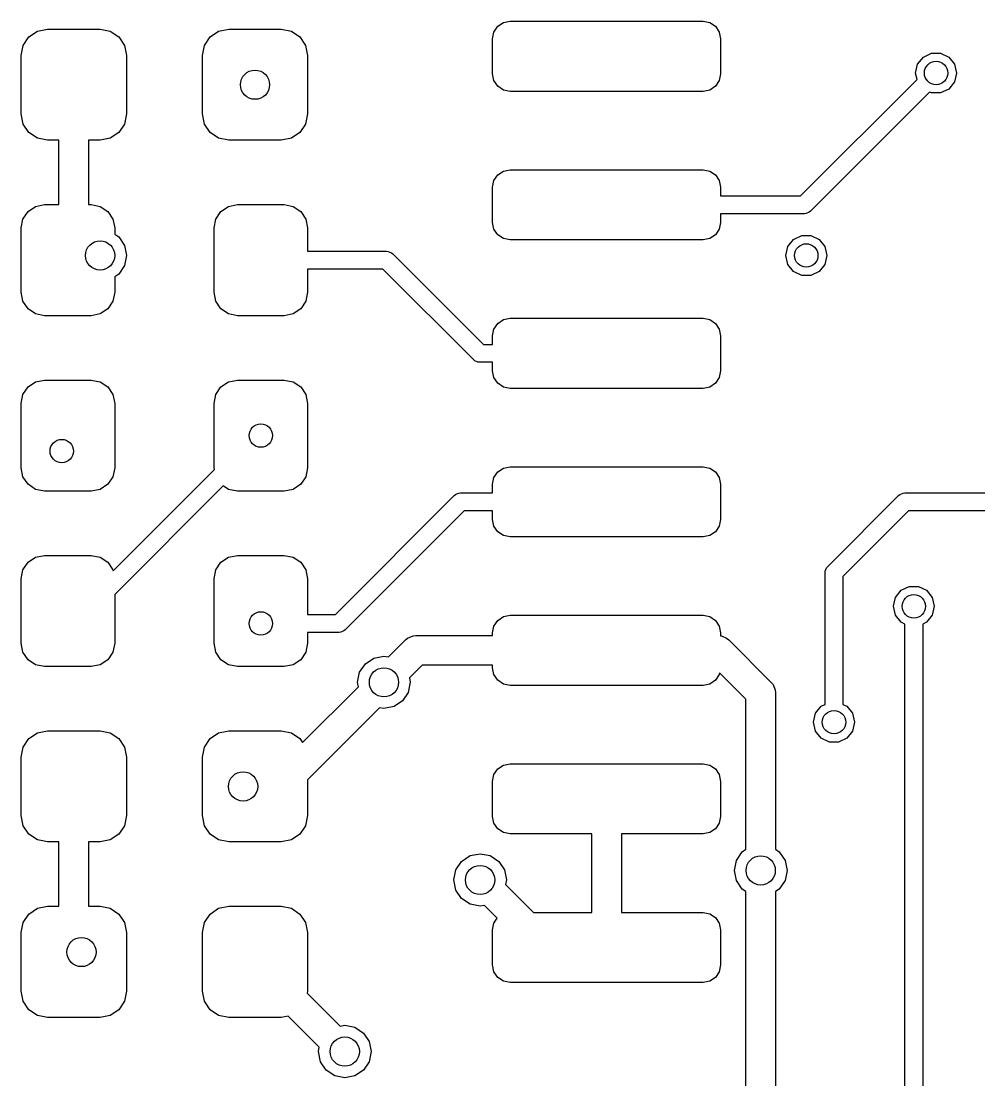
# Model space of a CAD drawing. Extents: x 0.05 to 3.89, y 0.04 to 4.21.
# Drawn here: x 3.1093 to 3.4317, y 1.3107 to 1.6671 of the extents above; entities that cross this region are included whole.
import ezdxf

# ---------------------------------------------------------------- set-up
doc = ezdxf.new("R2010")
doc.units = 0
doc.header["$MEASUREMENT"] = 0
doc.layers.add('BLACK', color=7, linetype='CONTINUOUS')

msp = doc.modelspace()

# ---------------------------------------------------------------- linework, layer by layer
at = {"layer": 'BLACK', "linetype": 'CONTINUOUS'}
for p, q in [((3.11472, 1.6637), (3.11811, 1.66437)), ((3.11811, 1.66437), (3.13583, 1.66437)), ((3.13583, 1.66437), (3.13922, 1.6637)), ((3.17574, 1.6637), (3.17913, 1.66437)), ((3.17913, 1.66437), (3.19685, 1.66437)), ((3.19685, 1.66437), (3.20024, 1.6637)), ((3.26844, 1.66341), (3.26972, 1.66533)), ((3.26972, 1.66533), (3.27164, 1.66661)), ((3.27164, 1.66661), (3.2739, 1.66706)), ((3.2739, 1.66706), (3.33886, 1.66706)), ((3.33886, 1.66706), (3.34112, 1.66661)), ((3.34112, 1.66661), (3.34304, 1.66533)), ((3.34304, 1.66533), (3.34432, 1.66341)), ((3.10993, 1.6589), (3.11185, 1.66178)), ((3.11185, 1.66178), (3.11472, 1.6637)), ((3.13922, 1.6637), (3.14209, 1.66178)), ((3.14209, 1.66178), (3.14401, 1.6589)), ((3.17095, 1.6589), (3.17287, 1.66178)), ((3.17287, 1.66178), (3.17574, 1.6637)), ((3.20024, 1.6637), (3.20311, 1.66178)), ((3.20311, 1.66178), (3.20503, 1.6589)), ((3.26799, 1.66115), (3.26844, 1.66341)), ((3.26799, 1.64934), (3.26799, 1.66115)), ((3.34432, 1.66341), (3.34477, 1.66115)), ((3.34477, 1.66115), (3.34477, 1.64934)), ((3.10925, 1.65551), (3.10993, 1.6589)), ((3.14401, 1.6589), (3.14469, 1.65551)), ((3.17028, 1.65551), (3.17095, 1.6589)), ((3.20503, 1.6589), (3.20571, 1.65551)), ((3.10925, 1.63583), (3.10925, 1.65551)), ((3.14469, 1.65551), (3.14469, 1.63583)), ((3.17028, 1.63583), (3.17028, 1.65551)), ((3.20571, 1.65551), (3.20571, 1.63583)), ((3.41112, 1.6526), (3.41303, 1.65499)), ((3.41303, 1.65499), (3.41579, 1.65632)), ((3.41579, 1.65632), (3.41886, 1.65632)), ((3.41886, 1.65632), (3.42162, 1.65499)), ((3.42162, 1.65499), (3.42353, 1.6526)), ((3.41043, 1.64961), (3.41112, 1.6526)), ((3.42353, 1.6526), (3.42421, 1.64961)), ((3.26844, 1.64708), (3.26799, 1.64934)), ((3.26972, 1.64517), (3.26844, 1.64708)), ((3.34432, 1.64708), (3.34304, 1.64517)), ((3.34477, 1.64934), (3.34432, 1.64708)), ((3.37172, 1.60825), (3.41092, 1.64745)), ((3.41092, 1.64745), (3.41043, 1.64961)), ((3.42353, 1.64662), (3.42162, 1.64422)), ((3.42421, 1.64961), (3.42353, 1.64662)), ((3.27164, 1.64389), (3.26972, 1.64517)), ((3.2739, 1.64344), (3.27164, 1.64389)), ((3.33886, 1.64344), (3.2739, 1.64344)), ((3.34112, 1.64389), (3.33886, 1.64344)), ((3.34304, 1.64517), (3.34112, 1.64389)), ((3.41515, 1.6432), (3.37509, 1.60313)), ((3.41579, 1.64289), (3.41515, 1.6432)), ((3.42162, 1.64422), (3.41886, 1.64289)), ((3.41886, 1.64289), (3.41579, 1.64289)), ((3.10993, 1.63244), (3.10925, 1.63583)), ((3.14469, 1.63583), (3.14401, 1.63244)), ((3.17095, 1.63244), (3.17028, 1.63583)), ((3.20571, 1.63583), (3.20503, 1.63244)), ((3.11185, 1.62956), (3.10993, 1.63244)), ((3.14401, 1.63244), (3.14209, 1.62956)), ((3.17287, 1.62956), (3.17095, 1.63244)), ((3.20503, 1.63244), (3.20311, 1.62956)), ((3.11472, 1.62764), (3.11185, 1.62956)), ((3.14209, 1.62956), (3.13922, 1.62764)), ((3.17574, 1.62764), (3.17287, 1.62956)), ((3.20311, 1.62956), (3.20024, 1.62764)), ((3.11811, 1.62697), (3.11472, 1.62764)), ((3.12197, 1.62697), (3.11811, 1.62697)), ((3.12197, 1.60531), (3.12197, 1.62697)), ((3.13583, 1.62697), (3.13197, 1.62697)), ((3.13197, 1.62697), (3.13197, 1.60531)), ((3.13922, 1.62764), (3.13583, 1.62697)), ((3.17913, 1.62697), (3.17574, 1.62764)), ((3.19685, 1.62697), (3.17913, 1.62697)), ((3.20024, 1.62764), (3.19685, 1.62697)), ((3.26844, 1.61341), (3.26972, 1.61533)), ((3.26972, 1.61533), (3.27164, 1.61661)), ((3.27164, 1.61661), (3.2739, 1.61706)), ((3.2739, 1.61706), (3.33886, 1.61706)), ((3.33886, 1.61706), (3.34112, 1.61661)), ((3.34112, 1.61661), (3.34304, 1.61533)), ((3.34304, 1.61533), (3.34432, 1.61341)), ((3.26799, 1.61115), (3.26844, 1.61341)), ((3.26799, 1.59934), (3.26799, 1.61115)), ((3.34432, 1.61341), (3.34477, 1.61115)), ((3.34477, 1.61115), (3.34477, 1.60825)), ((3.34477, 1.60825), (3.37172, 1.60825)), ((3.11156, 1.60301), (3.11411, 1.60472)), ((3.11411, 1.60472), (3.11713, 1.60531)), ((3.11713, 1.60531), (3.12197, 1.60531)), ((3.13197, 1.60531), (3.13287, 1.60531)), ((3.13287, 1.60531), (3.13589, 1.60472)), ((3.13589, 1.60472), (3.13844, 1.60301)), ((3.17652, 1.60301), (3.17907, 1.60472)), ((3.17907, 1.60472), (3.18209, 1.60531)), ((3.18209, 1.60531), (3.19783, 1.60531)), ((3.19783, 1.60531), (3.20085, 1.60472)), ((3.20085, 1.60472), (3.2034, 1.60301)), ((3.10925, 1.59744), (3.10985, 1.60045)), ((3.10985, 1.60045), (3.11156, 1.60301)), ((3.13844, 1.60301), (3.14015, 1.60045)), ((3.14015, 1.60045), (3.14075, 1.59744)), ((3.17421, 1.59744), (3.17481, 1.60045)), ((3.17481, 1.60045), (3.17652, 1.60301)), ((3.2034, 1.60301), (3.20511, 1.60045)), ((3.20511, 1.60045), (3.20571, 1.59744)), ((3.37297, 1.60225), (3.34477, 1.60225)), ((3.34477, 1.60225), (3.34477, 1.59934)), ((3.37355, 1.60231), (3.37297, 1.60225)), ((3.37463, 1.60276), (3.37355, 1.60231)), ((3.37509, 1.60313), (3.37463, 1.60276)), ((3.10925, 1.57579), (3.10925, 1.59744)), ((3.14075, 1.59744), (3.14075, 1.59535)), ((3.17421, 1.57579), (3.17421, 1.59744)), ((3.20571, 1.59744), (3.20571, 1.58961)), ((3.26844, 1.59708), (3.26799, 1.59934)), ((3.26972, 1.59517), (3.26844, 1.59708)), ((3.34432, 1.59708), (3.34304, 1.59517)), ((3.34477, 1.59934), (3.34432, 1.59708)), ((3.14075, 1.59535), (3.14209, 1.59445)), ((3.14209, 1.59445), (3.14401, 1.59158)), ((3.27164, 1.59389), (3.26972, 1.59517)), ((3.2739, 1.59344), (3.27164, 1.59389)), ((3.33886, 1.59344), (3.2739, 1.59344)), ((3.34112, 1.59389), (3.33886, 1.59344)), ((3.34304, 1.59517), (3.34112, 1.59389)), ((3.36741, 1.59118), (3.36933, 1.59358)), ((3.36933, 1.59358), (3.37209, 1.59491)), ((3.37209, 1.59491), (3.37516, 1.59491)), ((3.37516, 1.59491), (3.37792, 1.59358)), ((3.37792, 1.59358), (3.37983, 1.59118)), ((3.14401, 1.59158), (3.14469, 1.58819)), ((3.20571, 1.58961), (3.23228, 1.58961)), ((3.23228, 1.58961), (3.23287, 1.58956)), ((3.23287, 1.58956), (3.23395, 1.58911)), ((3.36673, 1.58819), (3.36741, 1.59118)), ((3.37983, 1.59118), (3.38051, 1.58819)), ((3.14469, 1.58819), (3.14401, 1.5848)), ((3.23395, 1.58911), (3.2344, 1.58874)), ((3.2344, 1.58874), (3.26489, 1.55825)), ((3.36741, 1.5852), (3.36673, 1.58819)), ((3.38051, 1.58819), (3.37983, 1.5852)), ((3.14401, 1.5848), (3.14209, 1.58193)), ((3.23104, 1.58361), (3.20571, 1.58361)), ((3.20571, 1.58361), (3.20571, 1.57579)), ((3.26153, 1.55313), (3.23104, 1.58361)), ((3.36933, 1.5828), (3.36741, 1.5852)), ((3.37209, 1.58147), (3.36933, 1.5828)), ((3.37792, 1.5828), (3.37516, 1.58147)), ((3.37983, 1.5852), (3.37792, 1.5828)), ((3.14209, 1.58193), (3.14075, 1.58103)), ((3.14075, 1.58103), (3.14075, 1.57579)), ((3.37516, 1.58147), (3.37209, 1.58147)), ((3.10985, 1.57277), (3.10925, 1.57579)), ((3.14075, 1.57579), (3.14015, 1.57277)), ((3.17481, 1.57277), (3.17421, 1.57579)), ((3.20571, 1.57579), (3.20511, 1.57277)), ((3.11156, 1.57022), (3.10985, 1.57277)), ((3.14015, 1.57277), (3.13844, 1.57022)), ((3.17652, 1.57022), (3.17481, 1.57277)), ((3.20511, 1.57277), (3.2034, 1.57022)), ((3.11411, 1.56851), (3.11156, 1.57022)), ((3.11713, 1.56791), (3.11411, 1.56851)), ((3.13589, 1.56851), (3.13287, 1.56791)), ((3.13844, 1.57022), (3.13589, 1.56851)), ((3.17907, 1.56851), (3.17652, 1.57022)), ((3.18209, 1.56791), (3.17907, 1.56851)), ((3.20085, 1.56851), (3.19783, 1.56791)), ((3.2034, 1.57022), (3.20085, 1.56851)), ((3.13287, 1.56791), (3.11713, 1.56791)), ((3.19783, 1.56791), (3.18209, 1.56791)), ((3.26844, 1.56341), (3.26972, 1.56533)), ((3.26972, 1.56533), (3.27164, 1.56661)), ((3.27164, 1.56661), (3.2739, 1.56706)), ((3.2739, 1.56706), (3.33886, 1.56706)), ((3.33886, 1.56706), (3.34112, 1.56661)), ((3.34112, 1.56661), (3.34304, 1.56533)), ((3.34304, 1.56533), (3.34432, 1.56341)), ((3.26799, 1.56116), (3.26844, 1.56341)), ((3.26799, 1.55825), (3.26799, 1.56116)), ((3.34432, 1.56341), (3.34477, 1.56116)), ((3.34477, 1.56116), (3.34477, 1.54934)), ((3.26489, 1.55825), (3.26799, 1.55825)), ((3.26198, 1.55276), (3.26153, 1.55313)), ((3.26306, 1.55231), (3.26198, 1.55276)), ((3.26365, 1.55225), (3.26306, 1.55231)), ((3.26799, 1.55225), (3.26365, 1.55225)), ((3.26799, 1.54934), (3.26799, 1.55225)), ((3.26844, 1.54708), (3.26799, 1.54934)), ((3.26972, 1.54517), (3.26844, 1.54708)), ((3.34432, 1.54708), (3.34304, 1.54517)), ((3.34477, 1.54934), (3.34432, 1.54708)), ((3.10985, 1.5414), (3.11156, 1.54395)), ((3.11156, 1.54395), (3.11411, 1.54566)), ((3.11411, 1.54566), (3.11713, 1.54626)), ((3.11713, 1.54626), (3.13287, 1.54626)), ((3.13287, 1.54626), (3.13589, 1.54566)), ((3.13589, 1.54566), (3.13844, 1.54395)), ((3.13844, 1.54395), (3.14015, 1.5414)), ((3.17481, 1.5414), (3.17652, 1.54395)), ((3.17652, 1.54395), (3.17907, 1.54566)), ((3.17907, 1.54566), (3.18209, 1.54626)), ((3.18209, 1.54626), (3.19783, 1.54626)), ((3.19783, 1.54626), (3.20085, 1.54566)), ((3.20085, 1.54566), (3.2034, 1.54395)), ((3.2034, 1.54395), (3.20511, 1.5414)), ((3.27164, 1.54389), (3.26972, 1.54517)), ((3.2739, 1.54344), (3.27164, 1.54389)), ((3.33886, 1.54344), (3.2739, 1.54344)), ((3.34112, 1.54389), (3.33886, 1.54344)), ((3.34304, 1.54517), (3.34112, 1.54389)), ((3.10925, 1.53839), (3.10985, 1.5414)), ((3.14015, 1.5414), (3.14075, 1.53839)), ((3.17421, 1.53839), (3.17481, 1.5414)), ((3.20511, 1.5414), (3.20571, 1.53839)), ((3.10925, 1.51673), (3.10925, 1.53839)), ((3.14075, 1.53839), (3.14075, 1.51673)), ((3.17421, 1.51673), (3.17421, 1.53839)), ((3.20571, 1.53839), (3.20571, 1.51673)), ((3.10985, 1.51372), (3.10925, 1.51673)), ((3.14075, 1.51673), (3.14015, 1.51372)), ((3.14021, 1.48205), (3.17433, 1.51617)), ((3.17433, 1.51617), (3.17421, 1.51673)), ((3.20571, 1.51673), (3.20511, 1.51372)), ((3.26844, 1.51341), (3.26972, 1.51533)), ((3.26972, 1.51533), (3.27164, 1.51661)), ((3.27164, 1.51661), (3.2739, 1.51706)), ((3.2739, 1.51706), (3.33886, 1.51706)), ((3.33886, 1.51706), (3.34112, 1.51661)), ((3.34112, 1.51661), (3.34304, 1.51533)), ((3.34304, 1.51533), (3.34432, 1.51341)), ((3.11156, 1.51116), (3.10985, 1.51372)), ((3.11411, 1.50946), (3.11156, 1.51116)), ((3.13844, 1.51116), (3.13589, 1.50946)), ((3.14015, 1.51372), (3.13844, 1.51116)), ((3.2034, 1.51116), (3.20085, 1.50946)), ((3.20511, 1.51372), (3.2034, 1.51116)), ((3.26799, 1.51116), (3.26844, 1.51341)), ((3.26799, 1.50825), (3.26799, 1.51116)), ((3.34432, 1.51341), (3.34477, 1.51116)), ((3.34477, 1.51116), (3.34477, 1.49934)), ((3.11713, 1.50886), (3.11411, 1.50946)), ((3.13287, 1.50886), (3.11713, 1.50886)), ((3.13589, 1.50946), (3.13287, 1.50886)), ((3.17729, 1.51065), (3.14075, 1.4741)), ((3.17907, 1.50946), (3.17729, 1.51065)), ((3.18209, 1.50886), (3.17907, 1.50946)), ((3.19783, 1.50886), (3.18209, 1.50886)), ((3.20085, 1.50946), (3.19783, 1.50886)), ((3.2551, 1.50737), (3.25555, 1.50774)), ((3.25555, 1.50774), (3.25592, 1.5079)), ((3.25592, 1.5079), (3.25663, 1.50819)), ((3.25663, 1.50819), (3.25722, 1.50825)), ((3.25722, 1.50825), (3.26799, 1.50825)), ((3.4047, 1.50737), (3.40516, 1.50774)), ((3.40516, 1.50774), (3.40624, 1.50819)), ((3.40624, 1.50819), (3.40682, 1.50825)), ((3.40682, 1.50825), (3.46288, 1.50825)), ((3.21504, 1.46731), (3.2551, 1.50737)), ((3.38083, 1.4835), (3.4047, 1.50737)), ((3.25846, 1.50225), (3.2184, 1.46219)), ((3.26799, 1.50225), (3.25846, 1.50225)), ((3.26799, 1.49934), (3.26799, 1.50225)), ((3.40807, 1.50225), (3.38595, 1.48014)), ((3.46288, 1.50225), (3.40807, 1.50225)), ((3.26844, 1.49708), (3.26799, 1.49934)), ((3.26972, 1.49517), (3.26844, 1.49708)), ((3.34432, 1.49708), (3.34304, 1.49517)), ((3.34477, 1.49934), (3.34432, 1.49708)), ((3.27164, 1.49389), (3.26972, 1.49517)), ((3.2739, 1.49344), (3.27164, 1.49389)), ((3.33886, 1.49344), (3.2739, 1.49344)), ((3.34112, 1.49389), (3.33886, 1.49344)), ((3.34304, 1.49517), (3.34112, 1.49389)), ((3.11156, 1.4849), (3.11411, 1.48661)), ((3.11411, 1.48661), (3.11713, 1.4872)), ((3.11713, 1.4872), (3.13287, 1.4872)), ((3.13287, 1.4872), (3.13589, 1.48661)), ((3.13589, 1.48661), (3.13844, 1.4849)), ((3.17652, 1.4849), (3.17907, 1.48661)), ((3.17907, 1.48661), (3.18209, 1.4872)), ((3.18209, 1.4872), (3.19783, 1.4872)), ((3.19783, 1.4872), (3.20085, 1.48661)), ((3.20085, 1.48661), (3.2034, 1.4849)), ((3.10985, 1.48234), (3.11156, 1.4849)), ((3.13844, 1.4849), (3.14015, 1.48234)), ((3.17481, 1.48234), (3.17652, 1.4849)), ((3.2034, 1.4849), (3.20511, 1.48234)), ((3.38001, 1.48196), (3.38046, 1.48304)), ((3.38046, 1.48304), (3.38083, 1.4835)), ((3.10925, 1.47933), (3.10985, 1.48234)), ((3.10925, 1.45768), (3.10925, 1.47933)), ((3.14015, 1.48234), (3.14021, 1.48205)), ((3.17421, 1.47933), (3.17481, 1.48234)), ((3.17421, 1.45768), (3.17421, 1.47933)), ((3.20511, 1.48234), (3.20571, 1.47933)), ((3.20571, 1.47933), (3.20571, 1.46731)), ((3.37995, 1.48138), (3.38001, 1.48196)), ((3.37995, 1.43708), (3.37995, 1.48138)), ((3.38595, 1.48014), (3.38595, 1.43708)), ((3.40364, 1.47307), (3.40555, 1.47547)), ((3.40555, 1.47547), (3.40831, 1.4768)), ((3.40831, 1.4768), (3.41138, 1.4768)), ((3.41138, 1.4768), (3.41414, 1.47547)), ((3.41414, 1.47547), (3.41605, 1.47307)), ((3.14075, 1.4741), (3.14075, 1.45768)), ((3.40295, 1.47008), (3.40364, 1.47307)), ((3.41605, 1.47307), (3.41673, 1.47008)), ((3.40364, 1.46709), (3.40295, 1.47008)), ((3.41673, 1.47008), (3.41605, 1.46709)), ((3.20571, 1.46731), (3.21504, 1.46731)), ((3.26844, 1.46341), (3.26972, 1.46533)), ((3.26972, 1.46533), (3.27164, 1.46661)), ((3.27164, 1.46661), (3.2739, 1.46706)), ((3.2739, 1.46706), (3.33886, 1.46706)), ((3.33886, 1.46706), (3.34112, 1.46661)), ((3.34112, 1.46661), (3.34304, 1.46533)), ((3.34304, 1.46533), (3.34432, 1.46341)), ((3.40555, 1.46469), (3.40364, 1.46709)), ((3.41605, 1.46709), (3.41414, 1.46469)), ((3.21628, 1.46131), (3.20571, 1.46131)), ((3.20571, 1.46131), (3.20571, 1.45768)), ((3.21687, 1.46137), (3.21628, 1.46131)), ((3.21795, 1.46182), (3.21687, 1.46137)), ((3.2184, 1.46219), (3.21795, 1.46182)), ((3.26799, 1.46115), (3.26844, 1.46341)), ((3.34432, 1.46341), (3.34477, 1.46115)), ((3.40684, 1.46407), (3.40555, 1.46469)), ((3.40684, 1.12667), (3.40684, 1.46407)), ((3.41414, 1.46469), (3.41284, 1.46407)), ((3.41284, 1.46407), (3.41284, 1.12791)), ((3.10985, 1.45466), (3.10925, 1.45768)), ((3.14075, 1.45768), (3.14015, 1.45466)), ((3.17481, 1.45466), (3.17421, 1.45768)), ((3.20571, 1.45768), (3.20511, 1.45466)), ((3.2329, 1.45305), (3.23864, 1.45879)), ((3.23864, 1.45879), (3.23939, 1.45941)), ((3.23939, 1.45941), (3.2412, 1.46015)), ((3.2412, 1.46015), (3.24217, 1.46025)), ((3.2412, 1.46015), (3.2412, 1.46015)), ((3.24217, 1.46025), (3.26799, 1.46025)), ((3.26799, 1.46025), (3.26799, 1.46115)), ((3.34477, 1.46115), (3.34477, 1.46017)), ((3.34477, 1.46017), (3.34494, 1.46015)), ((3.34494, 1.46015), (3.34494, 1.46015)), ((3.34494, 1.46015), (3.34532, 1.45999)), ((3.34532, 1.45999), (3.34674, 1.45941)), ((3.34674, 1.45941), (3.34674, 1.45941)), ((3.34674, 1.45941), (3.3475, 1.45879)), ((3.3475, 1.45879), (3.3618, 1.44448)), ((3.11156, 1.45211), (3.10985, 1.45466)), ((3.14015, 1.45466), (3.13844, 1.45211)), ((3.17652, 1.45211), (3.17481, 1.45466)), ((3.20511, 1.45466), (3.2034, 1.45211)), ((3.11411, 1.4504), (3.11156, 1.45211)), ((3.13844, 1.45211), (3.13589, 1.4504)), ((3.17907, 1.4504), (3.17652, 1.45211)), ((3.2034, 1.45211), (3.20085, 1.4504)), ((3.22323, 1.44788), (3.22515, 1.45075)), ((3.22515, 1.45075), (3.22802, 1.45267)), ((3.22802, 1.45267), (3.23141, 1.45335)), ((3.23141, 1.45335), (3.2329, 1.45305)), ((3.11713, 1.4498), (3.11411, 1.4504)), ((3.13287, 1.4498), (3.11713, 1.4498)), ((3.13589, 1.4504), (3.13287, 1.4498)), ((3.18209, 1.4498), (3.17907, 1.4504)), ((3.19783, 1.4498), (3.18209, 1.4498)), ((3.20085, 1.4504), (3.19783, 1.4498)), ((3.22255, 1.44449), (3.22323, 1.44788)), ((3.24424, 1.45025), (3.23997, 1.44598)), ((3.26799, 1.45025), (3.24424, 1.45025)), ((3.26799, 1.44934), (3.26799, 1.45025)), ((3.26844, 1.44708), (3.26799, 1.44934)), ((3.26972, 1.44517), (3.26844, 1.44708)), ((3.34432, 1.44708), (3.34304, 1.44517)), ((3.34444, 1.4477), (3.34432, 1.44708)), ((3.35327, 1.43887), (3.34444, 1.4477)), ((3.22285, 1.443), (3.22255, 1.44449)), ((3.24027, 1.44449), (3.23959, 1.4411)), ((3.23997, 1.44598), (3.24027, 1.44449)), ((3.27164, 1.44389), (3.26972, 1.44517)), ((3.2739, 1.44344), (3.27164, 1.44389)), ((3.33886, 1.44344), (3.2739, 1.44344)), ((3.34112, 1.44389), (3.33886, 1.44344)), ((3.34304, 1.44517), (3.34112, 1.44389)), ((3.3618, 1.44448), (3.36243, 1.44372)), ((3.36243, 1.44372), (3.36243, 1.44372)), ((3.36243, 1.44372), (3.36269, 1.44307)), ((3.20403, 1.42418), (3.22285, 1.443)), ((3.23959, 1.4411), (3.23767, 1.43822)), ((3.36269, 1.44307), (3.36317, 1.44193)), ((3.36317, 1.44193), (3.36317, 1.44192)), ((3.36317, 1.44192), (3.36327, 1.44094)), ((3.36327, 1.44094), (3.36327, 1.38828)), ((3.2348, 1.4363), (3.23141, 1.43563)), ((3.23767, 1.43822), (3.2348, 1.4363)), ((3.35327, 1.38828), (3.35327, 1.43887)), ((3.37675, 1.43406), (3.37866, 1.43646)), ((3.37866, 1.43646), (3.37995, 1.43708)), ((3.38595, 1.43708), (3.38725, 1.43646)), ((3.38725, 1.43646), (3.38916, 1.43406)), ((3.22992, 1.43593), (3.20571, 1.41172)), ((3.23141, 1.43563), (3.22992, 1.43593)), ((3.37606, 1.43107), (3.37675, 1.43406)), ((3.38916, 1.43406), (3.38984, 1.43107)), ((3.37675, 1.42808), (3.37606, 1.43107)), ((3.38984, 1.43107), (3.38916, 1.42808)), ((3.10993, 1.42268), (3.11185, 1.42556)), ((3.11185, 1.42556), (3.11472, 1.42748)), ((3.11472, 1.42748), (3.11811, 1.42815)), ((3.11811, 1.42815), (3.13583, 1.42815)), ((3.13583, 1.42815), (3.13922, 1.42748)), ((3.13922, 1.42748), (3.14209, 1.42556)), ((3.14209, 1.42556), (3.14401, 1.42268)), ((3.17095, 1.42268), (3.17287, 1.42556)), ((3.17287, 1.42556), (3.17574, 1.42748)), ((3.17574, 1.42748), (3.17913, 1.42815)), ((3.17913, 1.42815), (3.19685, 1.42815)), ((3.19685, 1.42815), (3.20024, 1.42748)), ((3.20024, 1.42748), (3.20311, 1.42556)), ((3.20311, 1.42556), (3.20403, 1.42418)), ((3.37866, 1.42569), (3.37675, 1.42808)), ((3.38142, 1.42436), (3.37866, 1.42569)), ((3.38725, 1.42569), (3.38449, 1.42436)), ((3.38916, 1.42808), (3.38725, 1.42569)), ((3.10925, 1.41929), (3.10993, 1.42268)), ((3.14401, 1.42268), (3.14469, 1.41929)), ((3.17028, 1.41929), (3.17095, 1.42268)), ((3.38449, 1.42436), (3.38142, 1.42436)), ((3.10925, 1.39961), (3.10925, 1.41929)), ((3.14469, 1.41929), (3.14469, 1.39961)), ((3.17028, 1.39961), (3.17028, 1.41929)), ((3.26844, 1.41341), (3.26972, 1.41533)), ((3.26972, 1.41533), (3.27164, 1.41661)), ((3.27164, 1.41661), (3.2739, 1.41706)), ((3.2739, 1.41706), (3.33886, 1.41706)), ((3.33886, 1.41706), (3.34112, 1.41661)), ((3.34112, 1.41661), (3.34304, 1.41533)), ((3.34304, 1.41533), (3.34432, 1.41341)), ((3.20571, 1.41172), (3.20571, 1.39961)), ((3.26799, 1.41115), (3.26844, 1.41341)), ((3.34432, 1.41341), (3.34477, 1.41115)), ((3.26799, 1.39934), (3.26799, 1.41115)), ((3.34477, 1.41115), (3.34477, 1.39934)), ((3.10993, 1.39622), (3.10925, 1.39961)), ((3.14469, 1.39961), (3.14401, 1.39622)), ((3.17095, 1.39622), (3.17028, 1.39961)), ((3.20571, 1.39961), (3.20503, 1.39622)), ((3.26844, 1.39708), (3.26799, 1.39934)), ((3.26972, 1.39517), (3.26844, 1.39708)), ((3.34432, 1.39708), (3.34304, 1.39517)), ((3.34477, 1.39934), (3.34432, 1.39708)), ((3.11185, 1.39334), (3.10993, 1.39622)), ((3.14401, 1.39622), (3.14209, 1.39334)), ((3.17287, 1.39334), (3.17095, 1.39622)), ((3.20503, 1.39622), (3.20311, 1.39334)), ((3.27164, 1.39389), (3.26972, 1.39517)), ((3.2739, 1.39344), (3.27164, 1.39389)), ((3.34112, 1.39389), (3.33886, 1.39344)), ((3.34304, 1.39517), (3.34112, 1.39389)), ((3.11472, 1.39142), (3.11185, 1.39334)), ((3.11811, 1.39075), (3.11472, 1.39142)), ((3.12197, 1.39075), (3.11811, 1.39075)), ((3.12197, 1.38189), (3.12197, 1.39075)), ((3.13583, 1.39075), (3.13197, 1.39075)), ((3.13197, 1.39075), (3.13197, 1.38189)), ((3.13922, 1.39142), (3.13583, 1.39075)), ((3.14209, 1.39334), (3.13922, 1.39142)), ((3.17574, 1.39142), (3.17287, 1.39334)), ((3.17913, 1.39075), (3.17574, 1.39142)), ((3.19685, 1.39075), (3.17913, 1.39075)), ((3.20024, 1.39142), (3.19685, 1.39075)), ((3.20311, 1.39334), (3.20024, 1.39142)), ((3.30138, 1.39344), (3.2739, 1.39344)), ((3.30138, 1.36706), (3.30138, 1.39344)), ((3.33886, 1.39344), (3.31138, 1.39344)), ((3.31138, 1.39344), (3.31138, 1.36706)), ((3.26039, 1.38614), (3.26378, 1.38681)), ((3.26378, 1.38681), (3.26717, 1.38614)), ((3.35008, 1.38456), (3.352, 1.38744)), ((3.352, 1.38744), (3.35327, 1.38828)), ((3.36327, 1.38828), (3.36453, 1.38744)), ((3.36453, 1.38744), (3.36645, 1.38456)), ((3.2556, 1.38134), (3.25752, 1.38422)), ((3.25752, 1.38422), (3.26039, 1.38614)), ((3.26717, 1.38614), (3.27004, 1.38422)), ((3.27004, 1.38422), (3.27196, 1.38134)), ((3.34941, 1.38118), (3.35008, 1.38456)), ((3.36645, 1.38456), (3.36713, 1.38118)), ((3.12197, 1.36909), (3.12197, 1.38189)), ((3.13197, 1.38189), (3.13197, 1.36909)), ((3.25492, 1.37795), (3.2556, 1.38134)), ((3.27196, 1.38134), (3.27264, 1.37795)), ((3.35008, 1.37779), (3.34941, 1.38118)), ((3.36713, 1.38118), (3.36645, 1.37779)), ((3.2556, 1.37456), (3.25492, 1.37795)), ((3.27264, 1.37795), (3.27234, 1.37646)), ((3.27234, 1.37646), (3.28174, 1.36706)), ((3.352, 1.37491), (3.35008, 1.37779)), ((3.36645, 1.37779), (3.36453, 1.37491)), ((3.25752, 1.37169), (3.2556, 1.37456)), ((3.35327, 1.37407), (3.352, 1.37491)), ((3.35327, 1.2399), (3.35327, 1.37407)), ((3.36453, 1.37491), (3.36327, 1.37407)), ((3.36327, 1.37407), (3.36327, 1.24197)), ((3.11472, 1.36842), (3.11811, 1.36909)), ((3.11811, 1.36909), (3.12197, 1.36909)), ((3.13197, 1.36909), (3.13583, 1.36909)), ((3.13583, 1.36909), (3.13922, 1.36842)), ((3.17574, 1.36842), (3.17913, 1.36909)), ((3.17913, 1.36909), (3.19685, 1.36909)), ((3.19685, 1.36909), (3.20024, 1.36842)), ((3.26039, 1.36977), (3.25752, 1.37169)), ((3.26378, 1.36909), (3.26039, 1.36977)), ((3.26527, 1.36939), (3.26378, 1.36909)), ((3.26957, 1.3651), (3.26527, 1.36939)), ((3.10993, 1.36363), (3.11185, 1.3665)), ((3.11185, 1.3665), (3.11472, 1.36842)), ((3.13922, 1.36842), (3.14209, 1.3665)), ((3.14209, 1.3665), (3.14401, 1.36363)), ((3.17095, 1.36363), (3.17287, 1.3665)), ((3.17287, 1.3665), (3.17574, 1.36842)), ((3.20024, 1.36842), (3.20311, 1.3665)), ((3.20311, 1.3665), (3.20503, 1.36363)), ((3.26844, 1.36341), (3.26957, 1.3651)), ((3.28174, 1.36706), (3.30138, 1.36706)), ((3.31138, 1.36706), (3.33886, 1.36706)), ((3.33886, 1.36706), (3.34112, 1.36661)), ((3.34112, 1.36661), (3.34304, 1.36533)), ((3.34304, 1.36533), (3.34432, 1.36341)), ((3.10925, 1.36024), (3.10993, 1.36363)), ((3.14401, 1.36363), (3.14469, 1.36024)), ((3.17028, 1.36024), (3.17095, 1.36363)), ((3.20503, 1.36363), (3.20571, 1.36024)), ((3.26799, 1.36115), (3.26844, 1.36341)), ((3.34432, 1.36341), (3.34477, 1.36115)), ((3.10925, 1.34055), (3.10925, 1.36024)), ((3.14469, 1.36024), (3.14469, 1.34055)), ((3.17028, 1.34055), (3.17028, 1.36024)), ((3.20571, 1.36024), (3.20571, 1.34055)), ((3.26799, 1.34934), (3.26799, 1.36115)), ((3.34477, 1.36115), (3.34477, 1.34934)), ((3.26844, 1.34708), (3.26799, 1.34934)), ((3.34477, 1.34934), (3.34432, 1.34708)), ((3.26972, 1.34517), (3.26844, 1.34708)), ((3.27164, 1.34389), (3.26972, 1.34517)), ((3.2739, 1.34344), (3.27164, 1.34389)), ((3.34112, 1.34389), (3.33886, 1.34344)), ((3.34304, 1.34517), (3.34112, 1.34389)), ((3.34432, 1.34708), (3.34304, 1.34517)), ((3.10993, 1.33716), (3.10925, 1.34055)), ((3.14469, 1.34055), (3.14401, 1.33716)), ((3.17095, 1.33716), (3.17028, 1.34055)), ((3.20571, 1.34055), (3.20558, 1.33988)), ((3.33886, 1.34344), (3.2739, 1.34344)), ((3.11185, 1.33429), (3.10993, 1.33716)), ((3.14401, 1.33716), (3.14209, 1.33429)), ((3.17287, 1.33429), (3.17095, 1.33716)), ((3.20558, 1.33988), (3.21672, 1.32874)), ((3.11472, 1.33237), (3.11185, 1.33429)), ((3.14209, 1.33429), (3.13922, 1.33237)), ((3.17574, 1.33237), (3.17287, 1.33429)), ((3.11811, 1.33169), (3.11472, 1.33237)), ((3.13583, 1.33169), (3.11811, 1.33169)), ((3.13922, 1.33237), (3.13583, 1.33169)), ((3.17913, 1.33169), (3.17574, 1.33237)), ((3.19685, 1.33169), (3.17913, 1.33169)), ((3.19916, 1.33215), (3.19685, 1.33169)), ((3.20965, 1.32167), (3.19916, 1.33215)), ((3.21672, 1.32874), (3.21821, 1.32904)), ((3.21821, 1.32904), (3.2216, 1.32836)), ((3.2216, 1.32836), (3.22447, 1.32644)), ((3.22447, 1.32644), (3.22639, 1.32357)), ((3.22639, 1.32357), (3.22707, 1.32018)), ((3.20935, 1.32018), (3.20965, 1.32167)), ((3.21002, 1.31679), (3.20935, 1.32018)), ((3.22707, 1.32018), (3.22639, 1.31679)), ((3.21194, 1.31391), (3.21002, 1.31679)), ((3.22639, 1.31679), (3.22447, 1.31391)), ((3.21482, 1.31199), (3.21194, 1.31391)), ((3.21821, 1.31132), (3.21482, 1.31199)), ((3.2216, 1.31199), (3.21821, 1.31132)), ((3.22447, 1.31391), (3.2216, 1.31199))]:
    msp.add_line(p, q, dxfattribs=at)
at = {"layer": 'BLACK'}
for centre, radius in [((3.18799, 1.64567), 0.00492), ((3.41732, 1.64961), 0.00394), ((3.13583, 1.58819), 0.00492), ((3.37362, 1.58819), 0.00394), ((3.18996, 1.52756), 0.00394), ((3.12291, 1.52235), 0.00394), ((3.40984, 1.47008), 0.00394), ((3.18996, 1.46431), 0.00394), ((3.23141, 1.44449), 0.00492), ((3.38295, 1.43107), 0.00394), ((3.18398, 1.40945), 0.00492), ((3.26378, 1.37795), 0.00492), ((3.35827, 1.38118), 0.00492), ((3.12956, 1.3537), 0.00492), ((3.21821, 1.32018), 0.00492)]:
    msp.add_circle(centre, radius, dxfattribs=at)

doc.saveas('drawing.dxf')
